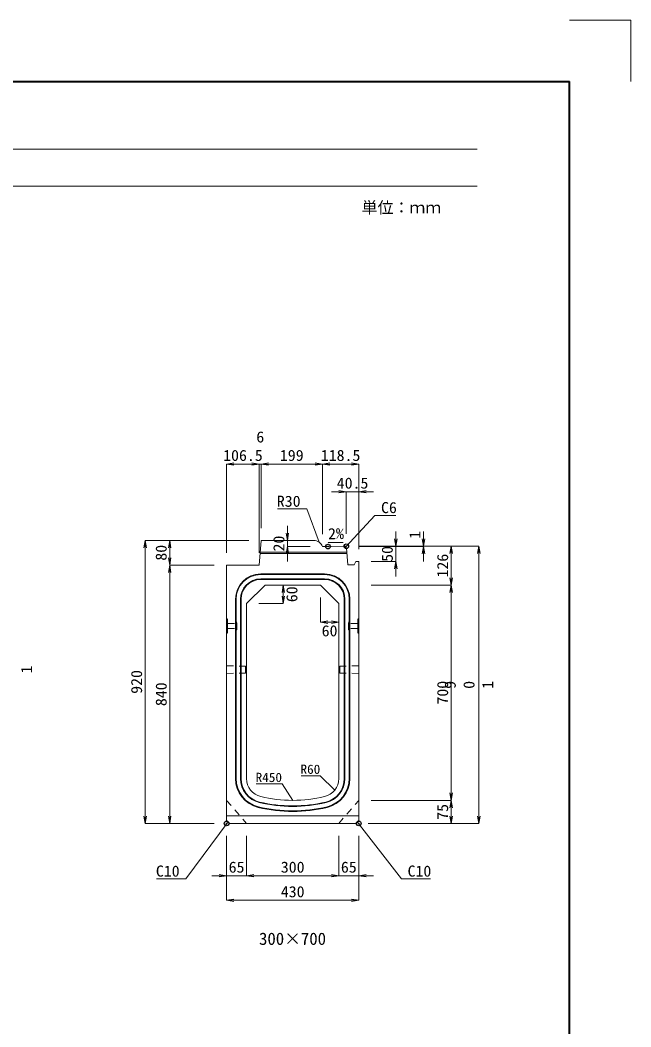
# Model space of a CAD drawing. Units: millimetres at full size; some dimension numbers follow another scale. Extents: x -1267 to 18002, y -8040 to 14480.
# Drawn here: x 6414 to 8400, y 2667 to 5940 of the extents above; entities that cross this region are included whole.
import ezdxf
from ezdxf.enums import TextEntityAlignment as Align

# ---------------------------------------------------------------- set-up
doc = ezdxf.new("R2010")
doc.units = ezdxf.units.MM
doc.header["$LTSCALE"] = 30
doc.header["$PDMODE"] = 32
doc.header["$PDSIZE"] = 15
doc.linetypes.add('USER1', pattern=[1.35, 0.75, -0.6])
doc.linetypes.add('USER3', pattern=[1.35, 0.75, -0.6])
for name, color, linetype, lineweight in [('0_2', 7, 'Continuous', 13), ('Defpoints_3', 1, 'Continuous', 13), ('インサート', 3, 'USER1', 9), ('吊りマスター', 4, 'USER1', 9), ('図枠', 7, 'Continuous', 5), ('寸法線', 7, 'Continuous', 13), ('引出線', 4, 'Continuous', 13), ('本体', 2, 'Continuous', 13), ('目地', 132, 'Continuous', 5)]:
    doc.layers.add(name, color=color, linetype=linetype, lineweight=lineweight)
doc.layers.add('作業エリア', color=11, linetype='Continuous')
doc.styles.add('ＭＳ ゴシック', font='')
doc.styles.add('ＭＳ 明朝', font='')
doc.styles.get('ＭＳ ゴシック').set_extended_font_data('MS Gothic')
doc.styles.get('ＭＳ 明朝').set_extended_font_data('MS Mincho')

# ---------------------------------------------------------------- blocks, each defined once
blk = doc.blocks.new('open_arrow')
at = {"color": 0, "linetype": 'Continuous', "lineweight": -2}
blk.add_lwpolyline([(7.5, 1.25), (0, 0), (7.5, -1.25)], dxfattribs=at)

msp = doc.modelspace()

# ---------------------------------------------------------------- linework, layer by layer
at = {"layer": 'Defpoints_3'}
for p in [(8200, 5940), (8400, 5740)]:
    msp.add_line(p, (8400, 5940), dxfattribs=at)
at = {"layer": 'インサート'}
for p, q in [((7088.2, 3978.84), (7115.2, 3978.84)), ((7088.2, 3978.84), (7088.2, 3961.84)), ((7088.2, 3961.84), (7115.2, 3961.84)), ((7118.2, 3982.84), (7115.2, 3982.84)), ((7115.2, 3982.84), (7115.2, 3957.84)), ((7118.2, 3957.84), (7118.2, 3982.84)), ((7481.8, 3982.84), (7484.8, 3982.84)), ((7481.8, 3957.84), (7481.8, 3982.84)), ((7484.8, 3982.84), (7484.8, 3957.84)), ((7511.8, 3978.84), (7484.8, 3978.84)), ((7511.8, 3961.84), (7484.8, 3961.84)), ((7511.8, 3978.84), (7511.8, 3961.84)), ((7115.2, 3957.84), (7118.2, 3957.84)), ((7484.8, 3957.84), (7481.8, 3957.84))]:
    msp.add_line(p, q, dxfattribs=at)
at = {"layer": '作業エリア'}
for p in [(7415, 4228.34), (7474.5, 4229.53), (7085, 3328.34), (7515, 3328.34)]:
    msp.add_point(p, dxfattribs=at)
at = {"layer": '吊りマスター'}
for p, q in [((7085, 3840.84), (7085, 3815.84)), ((7085, 3840.84), (7147, 3839.34)), ((7147, 3839.34), (7147, 3817.34)), ((7515, 3840.84), (7453, 3839.34)), ((7453, 3839.34), (7453, 3817.34)), ((7515, 3840.84), (7515, 3815.84)), ((7085, 3815.84), (7147, 3817.34)), ((7515, 3815.84), (7453, 3817.34))]:
    msp.add_line(p, q, dxfattribs=at)
at = {"layer": '図枠', "lineweight": 40}
for p in [(400, 5740), (8200, 200)]:
    msp.add_line(p, (8200, 5740), dxfattribs=at)
at = {"layer": '図枠', "lineweight": 13}
for p, q in [((700, 5520), (7900, 5520)), ((700, 5400), (7900, 5400))]:
    msp.add_line(p, q, dxfattribs=at)
at = {"layer": '寸法線'}
for p, q in [((7085, 4496.89), (7191.5, 4496.89)), ((7085, 4208.34), (7085, 4496.89)), ((7167.5, 4496.89), (7221.5, 4496.89)), ((7191.5, 4208.34), (7191.5, 4496.89)), ((7191.5, 4208.34), (7191.5, 4496.89)), ((7197.5, 4496.89), (7396.63, 4496.89)), ((7197.5, 4288.34), (7197.5, 4496.89)), ((7197.5, 4288.34), (7197.5, 4496.89)), ((7396.63, 4496.89), (7515, 4496.89)), ((7396.63, 4268.34), (7396.63, 4496.89)), ((7396.63, 4268.34), (7396.63, 4496.89)), ((7515, 4219.53), (7515, 4496.89)), ((7426.5, 4406.89), (7563, 4406.89)), ((7474.5, 4269.53), (7474.5, 4406.89)), ((7515, 4219.53), (7515, 4406.89)), ((7282.93, 4296.34), (7282.93, 4180.34)), ((7635.62, 4131.53), (7635.62, 4277.53)), ((7725.62, 4180.34), (7725.62, 4277.53)), ((6820.14, 3328.34), (6820.14, 4248.34)), ((7157.5, 4248.34), (6820.14, 4248.34)), ((6900.14, 4168.34), (6900.14, 4248.34)), ((7157.5, 4248.34), (6900.14, 4248.34)), ((7356.63, 4228.34), (7282.93, 4228.34)), ((7514.5, 4229.53), (7905.62, 4229.53)), ((7514.5, 4229.53), (7815.62, 4229.53)), ((7514.5, 4229.53), (7725.62, 4229.53)), ((7514.5, 4229.53), (7635.62, 4229.53)), ((7514.5, 4228.34), (7725.62, 4228.34)), ((7815.62, 4103.34), (7815.62, 4229.53)), ((7905.62, 3328.34), (7905.62, 4229.53)), ((6900.14, 3328.34), (6900.14, 4168.34)), ((7045, 4168.34), (6900.14, 4168.34)), ((7045, 4168.34), (6900.14, 4168.34)), ((7555, 4179.53), (7635.62, 4179.53)), ((7250, 4103.34), (7269.29, 4103.34)), ((7269.29, 4043.34), (7269.29, 4103.34)), ((7555, 4103.34), (7815.62, 4103.34)), ((7555, 4103.34), (7815.62, 4103.34)), ((7815.62, 3403.34), (7815.62, 4103.34)), ((7390, 4063.34), (7390, 3982.61)), ((7190, 4043.34), (7269.29, 4043.34)), ((7450, 4003.34), (7450, 3982.61)), ((7390, 3982.61), (7450, 3982.61)), ((7555, 3403.34), (7815.62, 3403.34)), ((7555, 3403.34), (7815.62, 3403.34)), ((7815.62, 3328.34), (7815.62, 3403.34)), ((7045, 3328.34), (6820.14, 3328.34)), ((7045, 3328.34), (6900.14, 3328.34)), ((7545, 3328.34), (7815.62, 3328.34)), ((7545, 3328.34), (7905.62, 3328.34)), ((7085, 3288.34), (7085, 3158.34)), ((7085, 3288.34), (7085, 3078.34)), ((7150, 3288.34), (7150, 3158.34)), ((7150, 3288.34), (7150, 3158.34)), ((7450, 3288.34), (7450, 3158.34)), ((7450, 3288.34), (7450, 3158.34)), ((7515, 3288.34), (7515, 3158.34)), ((7515, 3288.34), (7515, 3078.34)), ((7037, 3158.34), (7198, 3158.34)), ((7150, 3158.34), (7450, 3158.34)), ((7402, 3158.34), (7563, 3158.34)), ((7085, 3078.34), (7515, 3078.34))]:
    msp.add_line(p, q, dxfattribs=at)
at = {"layer": '引出線'}
for points in [[(7385.67, 4242.84), (7345.65, 4350.63), (7250.98, 4350.63)], [(7471.75, 4226.48), (7567.35, 4330), (7635.7, 4330)], [(7415.67, 4241.22), (7464.38, 4242.19), (7415.64, 4241.22)], [(7437.07, 3436.66), (7389.78, 3483.6), (7327.55, 3483.6)], [(7300, 3403.34), (7265.29, 3456.93), (7181.12, 3456.93)], [(7090, 3333.34), (6952.2, 3148.19), (6857.52, 3148.19)], [(7510, 3333.34), (7653.67, 3148.19), (7748.34, 3148.19)]]:
    msp.add_lwpolyline(points, dxfattribs=at)
at = {"layer": '本体'}
for p, q in [((7191.5, 4168.34), (7197.5, 4248.34)), ((7197.5, 4248.34), (7368.35, 4248.34)), ((7415, 4228.34), (7396.63, 4228.34)), ((7468.5, 4229.41), (7415, 4228.34)), ((7468.5, 4229.41), (7475, 4223.55)), ((7475, 4223.55), (7479.5, 4169.53)), ((7085, 4168.34), (7085, 3338.34)), ((7085, 4168.34), (7191.5, 4168.34)), ((7479.5, 4169.53), (7500, 4169.53)), ((7500, 4169.53), (7505, 4179.53)), ((7505, 4179.53), (7515, 4179.53)), ((7515, 3338.34), (7515, 4179.53)), ((7150, 4043.34), (7210, 4103.34)), ((7210, 4103.34), (7390, 4103.34)), ((7390, 4103.34), (7450, 4043.34)), ((7150, 4043.34), (7150, 3473.87)), ((7450, 3473.87), (7450, 4043.34)), ((7085, 3338.34), (7095, 3328.34)), ((7095, 3328.34), (7505, 3328.34)), ((7505, 3328.34), (7515, 3338.34))]:
    msp.add_line(p, q, dxfattribs=at)
at = {"layer": '本体', "lineweight": 9}
for p, q in [((7085, 3994.84), (7088.2, 3992.84)), ((7515, 3994.84), (7511.8, 3992.84)), ((7088.2, 3992.84), (7088.2, 3947.84)), ((7511.8, 3992.84), (7511.8, 3947.84)), ((7088.2, 3947.84), (7085, 3945.84)), ((7511.8, 3947.84), (7515, 3945.84)), ((7085, 3353.34), (7515, 3353.34))]:
    msp.add_line(p, q, dxfattribs=at)
at = {"layer": '本体', "linetype": 'USER3', "lineweight": 9}
for p, q in [((7085, 3403.34), (7150, 3328.34)), ((7450, 3328.34), (7515, 3403.34))]:
    msp.add_line(p, q, dxfattribs=at)
at = {"layer": '本体'}
for centre, radius, start, end in [((7368.35, 4218.34), 30, 19.47122, 90), ((7210, 3473.87), 60, 180, 256.65764), ((7390, 3473.87), 60, 283.34236, 0), ((7300, 3853.34), 450, 256.65764, 283.34236)]:
    msp.add_arc(centre, radius, start, end, dxfattribs=at)
at = {"layer": '目地'}
for p, q in [((7476.43, 4206.34), (7194.35, 4206.34)), ((7476.1, 4210.34), (7194.65, 4210.34)), ((7404, 4139.34), (7196, 4139.34)), ((7404, 4137.34), (7196, 4137.34)), ((7404, 4123.34), (7196, 4123.34)), ((7404, 4121.34), (7196, 4121.34)), ((7114, 4057.34), (7114, 3473.87)), ((7116, 4057.34), (7116, 3473.87)), ((7130, 4057.34), (7130, 3473.87)), ((7132, 4057.34), (7132, 3473.87)), ((7468, 3473.87), (7468, 4057.34)), ((7470, 3473.87), (7470, 4057.34)), ((7484, 3473.87), (7484, 4057.34)), ((7486, 3473.87), (7486, 4057.34))]:
    msp.add_line(p, q, dxfattribs=at)
for centre, radius, start, end in [((7196, 4057.34), 82, 90, 180), ((7196, 4057.34), 80, 90, 180), ((7404, 4057.34), 82, 0, 90), ((7404, 4057.34), 80, 0, 90), ((7196, 4057.34), 66, 90, 180), ((7196, 4057.34), 64, 90, 180), ((7404, 4057.34), 66, 0, 90), ((7404, 4057.34), 64, 0, 90), ((7210, 3473.87), 96, 180, 256.65764), ((7210, 3473.87), 94, 180, 256.65764), ((7210, 3473.87), 80, 180, 256.65764), ((7210, 3473.87), 78, 180, 256.65764), ((7390, 3473.87), 78, 283.34236, 0), ((7390, 3473.87), 80, 283.34236, 0), ((7390, 3473.87), 94, 283.34236, 0), ((7390, 3473.87), 96, 283.34236, 0), ((7300, 3853.34), 486, 256.65764, 283.34236), ((7300, 3853.34), 484, 256.65764, 283.34236), ((7300, 3853.34), 470, 256.65764, 283.34236), ((7300, 3853.34), 468, 256.65764, 283.34236)]:
    msp.add_arc(centre, radius, start, end, dxfattribs=at)

# ---------------------------------------------------------------- block references
at = {"layer": '寸法線', "xscale": 3.2, "yscale": 3.2}
for p in [(7085, 4496.89), (7197.5, 4496.89), (7396.63, 4496.89), (7515, 4406.89), (7390, 3982.61), (7150, 3158.34), (7150, 3158.34), (7515, 3158.34), (7085, 3078.34)]:
    msp.add_blockref('open_arrow', p, dxfattribs=at)
for p, rotation in [((7191.5, 4496.89), 180), ((7396.63, 4496.89), 180), ((7515, 4496.89), 180), ((7474.5, 4406.89), 180), ((7282.93, 4248.34), 90), ((6820.14, 4248.34), 270), ((6900.14, 4248.34), 270), ((7282.93, 4228.34), 270), ((7635.62, 4229.53), 90), ((7725.62, 4229.53), 90), ((7725.62, 4228.34), 270), ((7815.62, 4229.53), 270), ((7905.62, 4229.53), 270), ((6900.14, 4168.34), 90), ((6900.14, 4168.34), 270), ((7635.62, 4179.53), 270), ((7815.62, 4103.34), 90), ((7269.29, 4103.34), 270), ((7815.62, 4103.34), 270), ((7269.29, 4043.34), 90), ((7450, 3982.61), 180), ((7815.62, 3403.34), 90), ((7815.62, 3403.34), 270), ((6820.14, 3328.34), 90), ((6900.14, 3328.34), 90), ((7815.62, 3328.34), 90), ((7905.62, 3328.34), 90), ((7085, 3158.34), 180), ((7450, 3158.34), 180), ((7450, 3158.34), 180), ((7515, 3078.34), 180)]:
    msp.add_blockref('open_arrow', p, dxfattribs=dict(at, rotation=rotation))
at = {"layer": '引出線'}
for p, xscale, yscale, rotation in [((7385.67, 4242.84), 0.16, 0.16, 110.4), ((7415.67, 4241.22), 0.16, 0.16, 1.1), ((7471.75, 4226.48), 0.16, 0.16, 47.3), ((7437.07, 3436.66), 0.133, 0.133, 135.2), ((7300, 3403.34), 0.133, 0.133, 122.9), ((7090, 3333.34), 0.16, 0.16, 233.3), ((7510, 3333.34), 0.16, 0.16, 307.8)]:
    msp.add_blockref('open_arrow', p, dxfattribs=dict(at, xscale=xscale, yscale=yscale, rotation=rotation))

# ---------------------------------------------------------------- texts
at = {"layer": '0_2', "style": 'ＭＳ 明朝'}
msp.add_text('300×700', height=40.03, dxfattribs=at).set_placement((7299.52, 2953.37), align=Align.MIDDLE_CENTER)
at = {"layer": '図枠', "style": 'ＭＳ ゴシック'}
msp.add_text('単位：ｍｍ', height=37.98, dxfattribs=at).set_placement((7653.73, 5330.67), align=Align.MIDDLE_CENTER)
at = {"layer": '寸法線', "style": 'ＭＳ 明朝', "width": 1.05}
for s, p in [('6', (7194.5, 4584.89)), ('106.5', (7138.25, 4524.89)), ('199', (7297.07, 4524.89)), ('118.5', (7455.82, 4524.89)), ('40.5', (7494.75, 4434.89)), ('60', (7420, 3954.61)), ('65', (7117.5, 3186.34)), ('300', (7300, 3186.34)), ('65', (7482.5, 3186.34)), ('430', (7300, 3106.34))]:
    msp.add_text(s, height=36.03, dxfattribs=at).set_placement(p, align=Align.MIDDLE_CENTER)
for s, p in [('20', (7254.93, 4238.34)), ('1', (7697.62, 4266.53)), ('80', (6872.14, 4208.34)), ('50', (7607.62, 4204.53)), ('126', (7787.62, 4166.44)), ('60', (7297.29, 4073.34)), ('920', (6792.14, 3788.34)), ('840', (6872.14, 3748.34)), ('700', (7787.62, 3753.34)), ('75', (7787.62, 3365.84))]:
    msp.add_text(s, height=36.03, rotation=90, dxfattribs=at).set_placement(p, align=Align.MIDDLE_CENTER)
for s, p in [('1', (6463.21, 3815.98)), ('9', (7841.17, 3765.98)), ('0', (7902.19, 3765.98)), ('1', (7963.21, 3765.98))]:
    msp.add_text(s, height=36.03, rotation=90, dxfattribs=at).set_placement(p, align=Align.BOTTOM_LEFT)
at = {"layer": '引出線', "style": 'ＭＳ 明朝', "width": 1.05}
for s, height, p in [('R30', 36.03, (7325.65, 4393.83)), ('R60', 30.02, (7389.78, 3519.6)), ('R450', 30.02, (7265.29, 3492.93)), ('C10', 36.03, (6932.2, 3191.39))]:
    msp.add_text(s, height=height, dxfattribs=at).set_placement(p, align=Align.TOP_RIGHT)
for s, p in [('C6', (7587.35, 4373.2)), ('C10', (7673.67, 3191.39))]:
    msp.add_text(s, height=36.03, dxfattribs=at).set_placement(p, align=Align.TOP_LEFT)
msp.add_text('2%', height=36.03, rotation=1.146, dxfattribs=at).set_placement((7414.7, 4288.11), align=Align.TOP_LEFT)

doc.saveas('drawing.dxf')
